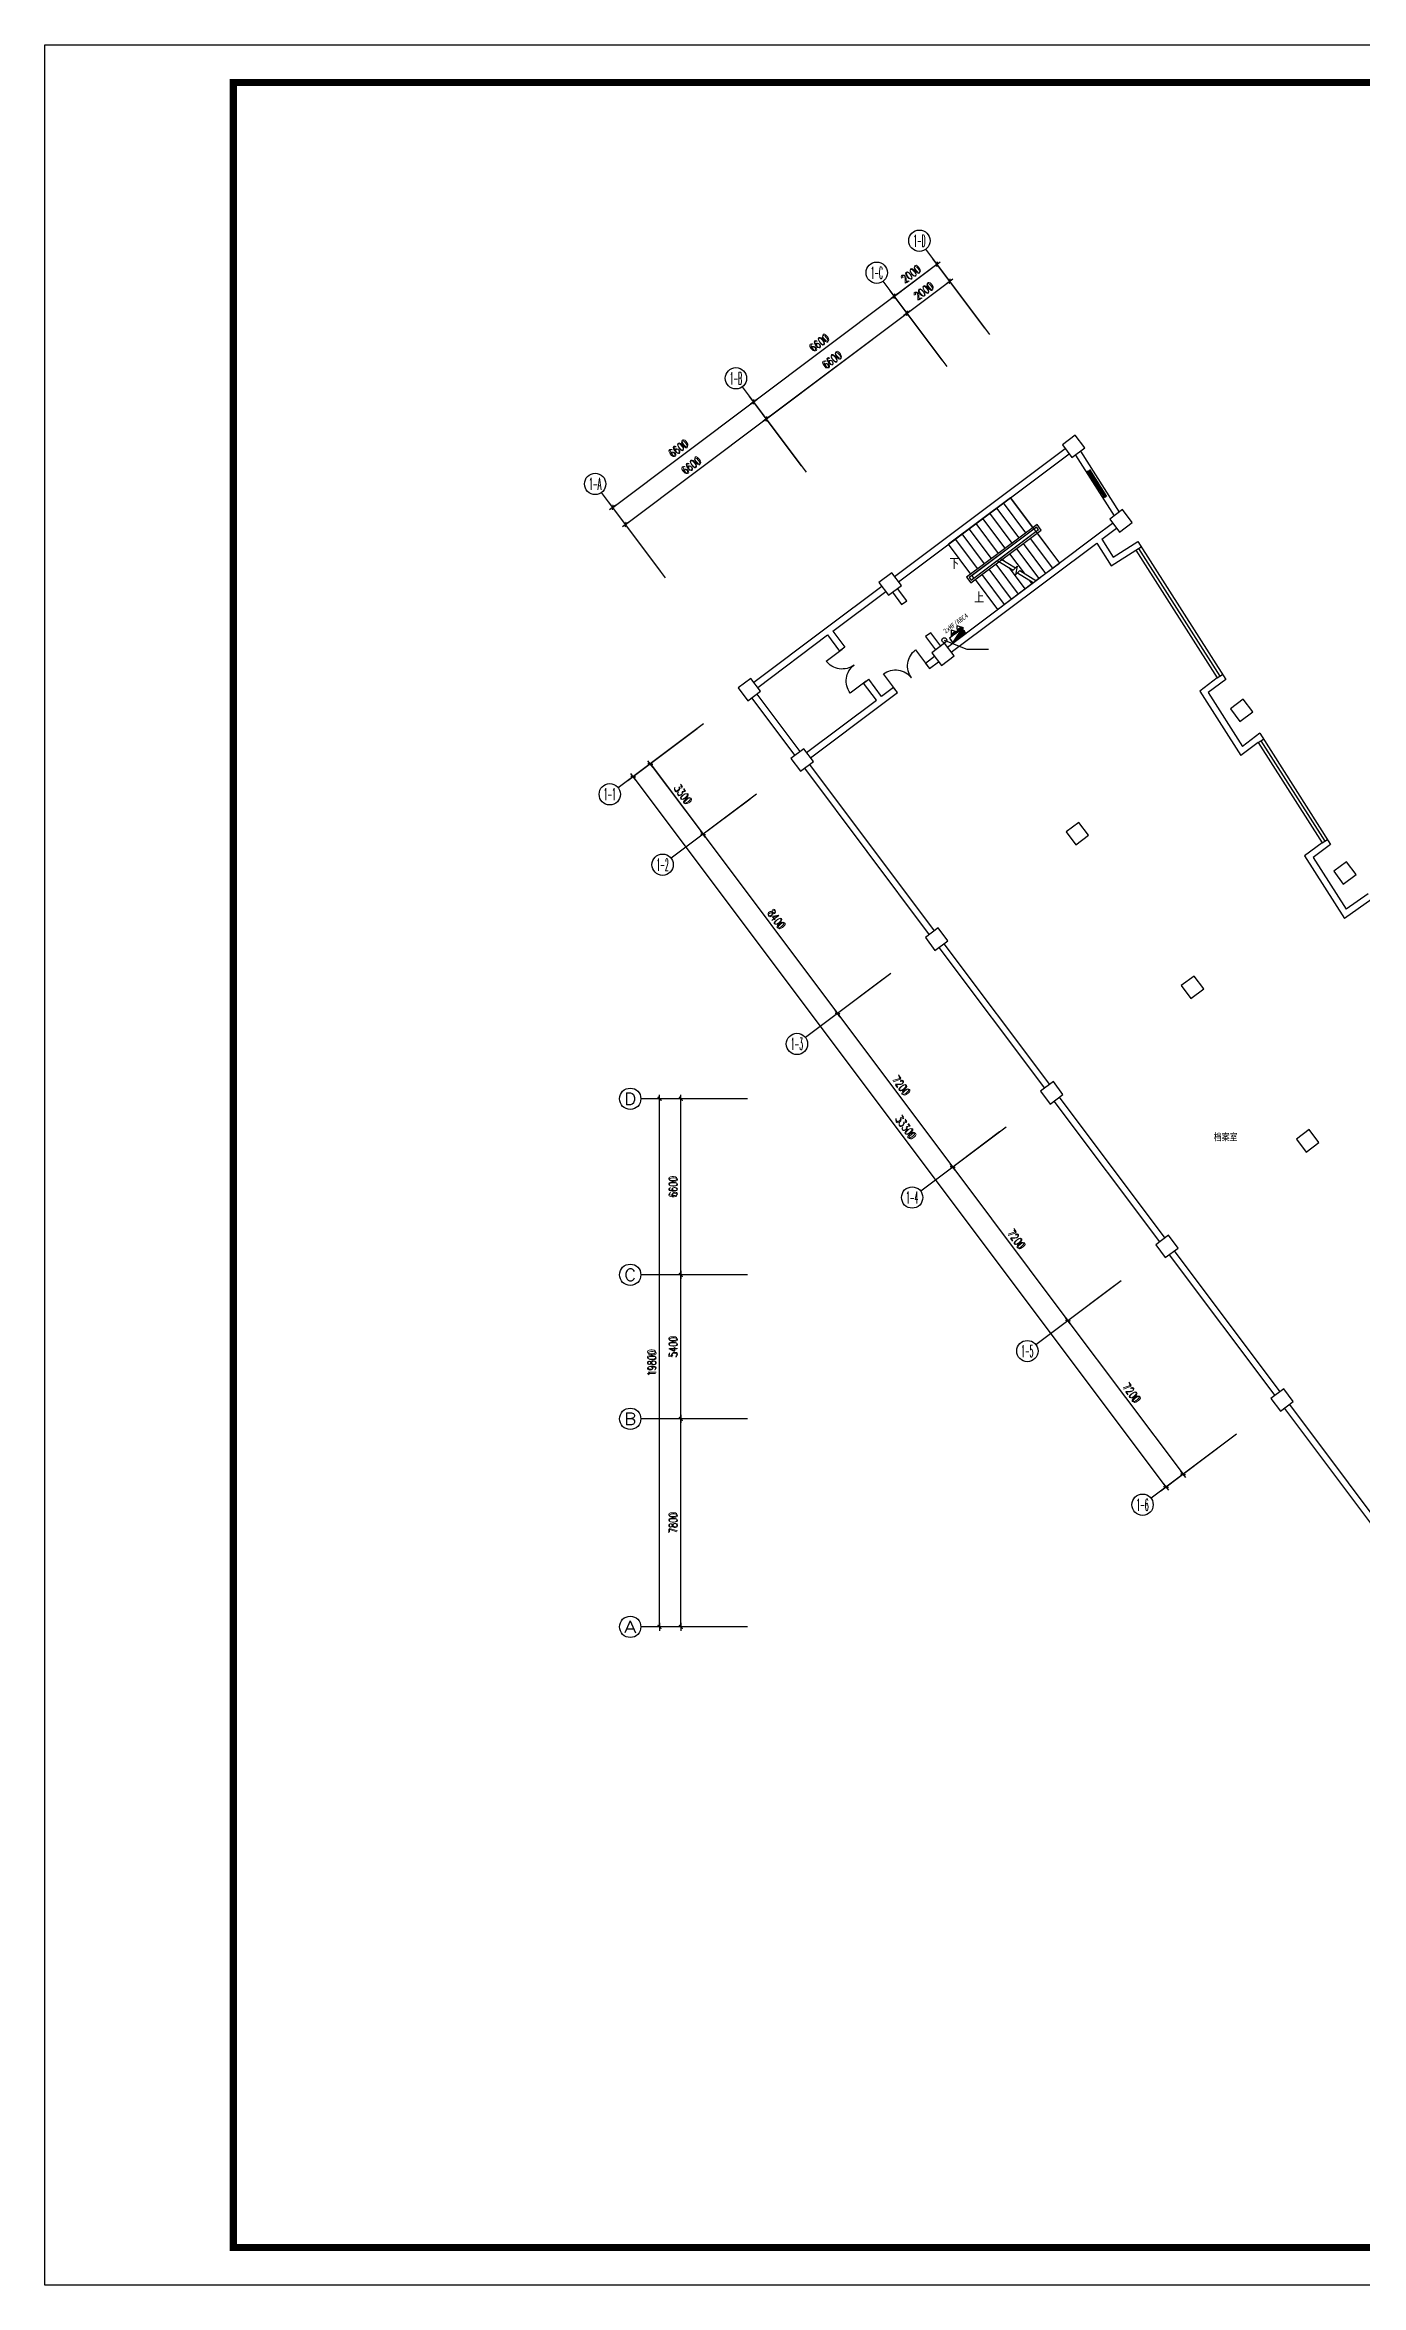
# Model space of a CAD drawing. Extents: x -149393 to 1177518, y -366685 to 296590.
# Drawn here: x 856650 to 906021, y -685 to 83324 of the extents above; entities that cross this region are included whole.
import ezdxf
from ezdxf.enums import TextEntityAlignment as Align

# ---------------------------------------------------------------- set-up
doc = ezdxf.new("R2010")
doc.units = 0
doc.header["$LTSCALE"] = 1000
doc.header["$MEASUREMENT"] = 0
doc.layers.get('0').update_dxf_attribs({"linetype": 'CONTINUOUS'})
doc.layers.get('Defpoints').update_dxf_attribs({"linetype": 'CONTINUOUS'})
for name, color, linetype in [('AXIS', 3, 'CONTINUOUS'), ('AXIS_TEXT', 7, 'CONTINUOUS'), ('COLUMN', 9, 'CONTINUOUS'), ('EQUIP-消防', 3, 'CONTINUOUS'), ('PUB_TITLE', 253, 'CONTINUOUS'), ('STAIR', 2, 'CONTINUOUS'), ('TEL_SYMB', 3, 'CONTINUOUS'), ('TEL_TEXT', 7, 'CONTINUOUS'), ('WALL', 9, 'CONTINUOUS'), ('WINDOW', 4, 'CONTINUOUS')]:
    doc.layers.add(name, color=color, linetype=linetype)
doc.styles.add('_TCH_AXIS', font='COMPLEX', dxfattribs={"bigfont": 'GBCBIG'})
doc.styles.add('_TCH_DIM', font='SIMPLEX', dxfattribs={"bigfont": 'GBCBIG'})
doc.styles.add('_TCH_DIM_T3', font='SIMPLEX', dxfattribs={"width": 0.705882, "bigfont": 'GBCBIG'})
doc.styles.add('_TEL_DIM', font='', dxfattribs={"width": 0.8, "height": 3.5})
doc.styles.add('COMPLEX', font='COMPLEX')
doc.styles.add('DIM_FONT', font='SIMPLEX.shx', dxfattribs={"width": 0.8})
doc.styles.add('宋体', font='')
doc.styles.get('_TEL_DIM').set_extended_font_data('SimSun')
doc.styles.get('宋体').set_extended_font_data('SimSun')
doc.dimstyles.new('_TCH_ARCH&&100', dxfattribs={"dimtxt": 297.5, "dimasz": 100, "dimexe": 250, "dimexo": 300, "dimgap": 126.25, "dimtad": 1, "dimdec": 0, "dimzin": 0, "dimdsep": 46, "dimtxsty": '_TCH_DIM_T3', "dimblk": 'ARCHTICK', "dimcen": 0.09, "dimclrt": 7, "dimazin": 2, "dimtfac": 1, "dimtdec": 0, "dimtix": 1, "dimtmove": 2, "dimatfit": 3, "dimfxl": 1, "dimtolj": 1, "dimtzin": 0, "dimarcsym": 0})
doc.dimstyles.new('DIMN', dxfattribs={"dimtxt": 300, "dimasz": 1, "dimexe": 250, "dimexo": 300, "dimgap": 150, "dimtad": 1, "dimdec": 0, "dimdsep": 46, "dimtxsty": 'DIM_FONT', "dimblk": '_DIMX', "dimcen": 2.5, "dimclrt": 7, "dimadec": 0, "dimazin": 0, "dimtfac": 1, "dimtdec": 0, "dimtix": 1, "dimtmove": 2, "dimatfit": 3, "dimldrblk": '_DIMX', "dimfxl": 1, "dimtolj": 1, "dimarcsym": 0})

# ---------------------------------------------------------------- blocks, each defined once
blk = doc.blocks.new('$equip_U$00000306(cyc-PC)')
for p, q in [((1.6, -0.29), (0, 0.29)), ((0, 0.29), (1.6, 0.29)), ((0, -0.29), (0, 0.29)), ((1.6, 0.29), (1.6, -0.29)), ((1.6, -0.29), (0, -0.29))]:
    blk.add_line(p, q)
for p in [(0, 0), (0.8, 0.29), (1.6, 0), (0.8, -0.29)]:
    blk.add_point(p)
blk.add_solid([(1.6, -0.29), (0, -0.29), (0, 0.29)])
at = {"color": 7, "style": '_TEL_DIM', "flags": 1}
blk.add_attdef('A', text='', height=0.00002, dxfattribs=at).set_placement((0, 0), align=Align.MIDDLE_CENTER)
blk = doc.blocks.new('_DIMX')
blk.add_line((-150, 0), (150, 0))
at = {"const_width": 50}
blk.add_lwpolyline([(-70, -70), (70, 70)], dxfattribs=at)
blk = doc.blocks.new('_ArchTick')
at = {"color": 0, "linetype": 'ByBlock', "const_width": 0.4}
blk.add_lwpolyline([(-0.5, -0.5), (0.5, 0.5)], dxfattribs=at)
blk = doc.blocks.new('*D931')
at = {"layer": 'AXIS', "color": 0, "lineweight": -2, "transparency": 16777216}
for p, q in [((888991, 73258), (890591, 74458)), ((891911, 72698), (890441, 74658)), ((890311, 71498), (888841, 73458))]:
    blk.add_line(p, q, dxfattribs=at)
at = {"layer": 'Defpoints', "color": 0, "transparency": 16777216}
for p in [(890591, 74458), (892091, 72458), (890491, 71258)]:
    blk.add_point(p, dxfattribs=at)
at = {"layer": 'AXIS', "color": 0, "lineweight": -2, "transparency": 16777216, "xscale": 100, "yscale": 100, "zscale": 100}
for p, rotation in [((890591, 74458), 36.87000000000068), ((888991, 73258), 216.8700000000007)]:
    blk.add_blockref('_ArchTick', p, dxfattribs=dict(at, rotation=rotation))
at = {"layer": 'AXIS', "color": 7, "transparency": 16777216, "insert": (889626, 74078), "char_height": 297.5, "attachment_point": 5, "rotation": 36.87, "style": '_TCH_DIM_T3'}
blk.add_mtext('\\A1;2000', dxfattribs=at)
blk = doc.blocks.new('*D932')
at = {"layer": 'AXIS', "color": 0, "lineweight": -2, "transparency": 16777216}
for p, q in [((888511, 73898), (890111, 75098)), ((891911, 72698), (889961, 75298)), ((890311, 71498), (888361, 74098))]:
    blk.add_line(p, q, dxfattribs=at)
at = {"layer": 'Defpoints', "color": 0, "transparency": 16777216}
for p in [(890111, 75098), (892091, 72458), (890491, 71258)]:
    blk.add_point(p, dxfattribs=at)
at = {"layer": 'AXIS', "color": 0, "lineweight": -2, "transparency": 16777216, "xscale": 100, "yscale": 100, "zscale": 100}
for p, rotation in [((890111, 75098), 36.87000000000068), ((888511, 73898), 216.8700000000007)]:
    blk.add_blockref('_ArchTick', p, dxfattribs=dict(at, rotation=rotation))
at = {"layer": 'AXIS', "color": 7, "transparency": 16777216, "insert": (889146, 74718), "char_height": 297.5, "attachment_point": 5, "rotation": 36.87, "style": '_TCH_DIM_T3'}
blk.add_mtext('\\A1;2000', dxfattribs=at)
blk = doc.blocks.new('*D933')
at = {"layer": 'AXIS', "color": 0, "lineweight": -2, "transparency": 16777216}
for p, q in [((883711, 69298), (888991, 73258)), ((890311, 71498), (888841, 73458)), ((885031, 67538), (883561, 69498))]:
    blk.add_line(p, q, dxfattribs=at)
at = {"layer": 'Defpoints', "color": 0, "transparency": 16777216}
for p in [(888991, 73258), (890491, 71258), (885211, 67298)]:
    blk.add_point(p, dxfattribs=at)
at = {"layer": 'AXIS', "color": 0, "lineweight": -2, "transparency": 16777216, "xscale": 100, "yscale": 100, "zscale": 100}
for p, rotation in [((888991, 73258), 36.86999999999998), ((883711, 69298), 216.87)]:
    blk.add_blockref('_ArchTick', p, dxfattribs=dict(at, rotation=rotation))
at = {"layer": 'AXIS', "color": 7, "transparency": 16777216, "insert": (886186, 71498), "char_height": 297.5, "attachment_point": 5, "rotation": 36.87, "style": '_TCH_DIM_T3'}
blk.add_mtext('\\A1;6600', dxfattribs=at)
blk = doc.blocks.new('*D934')
at = {"layer": 'AXIS', "color": 0, "lineweight": -2, "transparency": 16777216}
for p, q in [((890311, 71498), (888361, 74098)), ((883231, 69938), (888511, 73898)), ((885031, 67538), (883081, 70138))]:
    blk.add_line(p, q, dxfattribs=at)
at = {"layer": 'Defpoints', "color": 0, "transparency": 16777216}
for p in [(888511, 73898), (890491, 71258), (885211, 67298)]:
    blk.add_point(p, dxfattribs=at)
at = {"layer": 'AXIS', "color": 0, "lineweight": -2, "transparency": 16777216, "xscale": 100, "yscale": 100, "zscale": 100}
for p, rotation in [((888511, 73898), 36.86999999999998), ((883231, 69938), 216.87)]:
    blk.add_blockref('_ArchTick', p, dxfattribs=dict(at, rotation=rotation))
at = {"layer": 'AXIS', "color": 7, "transparency": 16777216, "insert": (885706, 72138), "char_height": 297.5, "attachment_point": 5, "rotation": 36.87, "style": '_TCH_DIM_T3'}
blk.add_mtext('\\A1;6600', dxfattribs=at)
blk = doc.blocks.new('*D935')
at = {"layer": 'AXIS', "color": 0, "lineweight": -2, "transparency": 16777216}
for p, q in [((878431, 65338), (883711, 69298)), ((885031, 67538), (883561, 69498)), ((879751, 63578), (878281, 65538))]:
    blk.add_line(p, q, dxfattribs=at)
at = {"layer": 'Defpoints', "color": 0, "transparency": 16777216}
for p in [(883711, 69298), (885211, 67298), (879931, 63338)]:
    blk.add_point(p, dxfattribs=at)
at = {"layer": 'AXIS', "color": 0, "lineweight": -2, "transparency": 16777216, "xscale": 100, "yscale": 100, "zscale": 100}
for p, rotation in [((883711, 69298), 36.86999999999937), ((878431, 65338), 216.8699999999994)]:
    blk.add_blockref('_ArchTick', p, dxfattribs=dict(at, rotation=rotation))
at = {"layer": 'AXIS', "color": 7, "transparency": 16777216, "insert": (880906, 67538), "char_height": 297.5, "attachment_point": 5, "rotation": 36.87, "style": '_TCH_DIM_T3'}
blk.add_mtext('\\A1;6600', dxfattribs=at)
blk = doc.blocks.new('*D936')
at = {"layer": 'AXIS', "color": 0, "lineweight": -2, "transparency": 16777216}
for p, q in [((877951, 65978), (883231, 69938)), ((885031, 67538), (883081, 70138)), ((879751, 63578), (877801, 66178))]:
    blk.add_line(p, q, dxfattribs=at)
at = {"layer": 'Defpoints', "color": 0, "transparency": 16777216}
for p in [(883231, 69938), (885211, 67298), (879931, 63338)]:
    blk.add_point(p, dxfattribs=at)
at = {"layer": 'AXIS', "color": 0, "lineweight": -2, "transparency": 16777216, "xscale": 100, "yscale": 100, "zscale": 100}
for p, rotation in [((883231, 69938), 36.86999999999977), ((877951, 65978), 216.8699999999998)]:
    blk.add_blockref('_ArchTick', p, dxfattribs=dict(at, rotation=rotation))
at = {"layer": 'AXIS', "color": 7, "transparency": 16777216, "insert": (880426, 68178), "char_height": 297.5, "attachment_point": 5, "rotation": 36.87, "style": '_TCH_DIM_T3'}
blk.add_mtext('\\A1;6600', dxfattribs=at)
blk = doc.blocks.new('*D947')
at = {"layer": 'AXIS', "color": 0, "lineweight": -2, "transparency": 16777216}
for p, q in [((888140, 48321), (886180, 46851)), ((886380, 47001), (890700, 41241)), ((892460, 42561), (890500, 41091))]:
    blk.add_line(p, q, dxfattribs=at)
at = {"layer": 'Defpoints', "color": 0, "transparency": 16777216}
for p in [(888380, 48501), (892700, 42741), (890700, 41241)]:
    blk.add_point(p, dxfattribs=at)
at = {"layer": 'AXIS', "color": 0, "lineweight": -2, "transparency": 16777216, "xscale": 100, "yscale": 100, "zscale": 100}
for p, rotation in [((886380, 47001), 126.8700000000011), ((890700, 41241), 306.8700000000011)]:
    blk.add_blockref('_ArchTick', p, dxfattribs=dict(at, rotation=rotation))
at = {"layer": 'AXIS', "color": 7, "transparency": 16777216, "insert": (888760, 44286), "char_height": 297.5, "attachment_point": 5, "rotation": 306.87, "style": '_TCH_DIM_T3'}
blk.add_mtext('\\A1;7200', dxfattribs=at)
blk = doc.blocks.new('*D948')
at = {"layer": 'AXIS', "color": 0, "lineweight": -2, "transparency": 16777216}
for p, q in [((896780, 36801), (894820, 35331)), ((895020, 35481), (899340, 29721)), ((901100, 31041), (899140, 29571))]:
    blk.add_line(p, q, dxfattribs=at)
at = {"layer": 'Defpoints', "color": 0, "transparency": 16777216}
for p in [(897020, 36981), (901340, 31221), (899340, 29721)]:
    blk.add_point(p, dxfattribs=at)
at = {"layer": 'AXIS', "color": 0, "lineweight": -2, "transparency": 16777216, "xscale": 100, "yscale": 100, "zscale": 100}
for p, rotation in [((895020, 35481), 126.8700000000012), ((899340, 29721), 306.8700000000013)]:
    blk.add_blockref('_ArchTick', p, dxfattribs=dict(at, rotation=rotation))
at = {"layer": 'AXIS', "color": 7, "transparency": 16777216, "insert": (897400, 32766), "char_height": 297.5, "attachment_point": 5, "rotation": 306.87, "style": '_TCH_DIM_T3'}
blk.add_mtext('\\A1;7200', dxfattribs=at)
blk = doc.blocks.new('*D949')
at = {"layer": 'AXIS', "color": 0, "lineweight": -2, "transparency": 16777216}
for p, q in [((881120, 57681), (878520, 55731)), ((878720, 55881), (898700, 29241)), ((901100, 31041), (898500, 29091))]:
    blk.add_line(p, q, dxfattribs=at)
at = {"layer": 'Defpoints', "color": 0, "transparency": 16777216}
for p in [(881360, 57861), (901340, 31221), (898700, 29241)]:
    blk.add_point(p, dxfattribs=at)
at = {"layer": 'AXIS', "color": 0, "lineweight": -2, "transparency": 16777216, "xscale": 100, "yscale": 100, "zscale": 100}
for p, rotation in [((878720, 55881), 126.8700000000008), ((898700, 29241), 306.8700000000008)]:
    blk.add_blockref('_ArchTick', p, dxfattribs=dict(at, rotation=rotation))
at = {"layer": 'AXIS', "color": 7, "transparency": 16777216, "insert": (888930, 42726), "char_height": 297.5, "attachment_point": 5, "rotation": 306.87, "style": '_TCH_DIM_T3'}
blk.add_mtext('\\A1;33300', dxfattribs=at)
blk = doc.blocks.new('*D950')
at = {"layer": 'AXIS', "color": 0, "lineweight": -2, "transparency": 16777216}
for p, q in [((892460, 42561), (890500, 41091)), ((890700, 41241), (895020, 35481)), ((896780, 36801), (894820, 35331))]:
    blk.add_line(p, q, dxfattribs=at)
at = {"layer": 'Defpoints', "color": 0, "transparency": 16777216}
for p in [(892700, 42741), (897020, 36981), (895020, 35481)]:
    blk.add_point(p, dxfattribs=at)
at = {"layer": 'AXIS', "color": 0, "lineweight": -2, "transparency": 16777216, "xscale": 100, "yscale": 100, "zscale": 100}
for p, rotation in [((890700, 41241), 126.8700000000003), ((895020, 35481), 306.8700000000003)]:
    blk.add_blockref('_ArchTick', p, dxfattribs=dict(at, rotation=rotation))
at = {"layer": 'AXIS', "color": 7, "transparency": 16777216, "insert": (893080, 38526), "char_height": 297.5, "attachment_point": 5, "rotation": 306.87, "style": '_TCH_DIM_T3'}
blk.add_mtext('\\A1;7200', dxfattribs=at)
blk = doc.blocks.new('*D951')
at = {"layer": 'AXIS', "color": 0, "lineweight": -2, "transparency": 16777216}
for p, q in [((883100, 55041), (881140, 53571)), ((881340, 53721), (886380, 47001)), ((888140, 48321), (886180, 46851))]:
    blk.add_line(p, q, dxfattribs=at)
at = {"layer": 'Defpoints', "color": 0, "transparency": 16777216}
for p in [(883340, 55221), (888380, 48501), (886380, 47001)]:
    blk.add_point(p, dxfattribs=at)
at = {"layer": 'AXIS', "color": 0, "lineweight": -2, "transparency": 16777216, "xscale": 100, "yscale": 100, "zscale": 100}
for p, rotation in [((881340, 53721), 126.8700000000008), ((886380, 47001), 306.8700000000008)]:
    blk.add_blockref('_ArchTick', p, dxfattribs=dict(at, rotation=rotation))
at = {"layer": 'AXIS', "color": 7, "transparency": 16777216, "insert": (884080, 50526), "char_height": 297.5, "attachment_point": 5, "rotation": 306.87, "style": '_TCH_DIM_T3'}
blk.add_mtext('\\A1;8400', dxfattribs=at)
blk = doc.blocks.new('*D952')
at = {"layer": 'AXIS', "color": 0, "lineweight": -2, "transparency": 16777216}
for p, q in [((881120, 57681), (879160, 56211)), ((879360, 56361), (881340, 53721)), ((883100, 55041), (881140, 53571))]:
    blk.add_line(p, q, dxfattribs=at)
at = {"layer": 'Defpoints', "color": 0, "transparency": 16777216}
for p in [(881360, 57861), (883340, 55221), (881340, 53721)]:
    blk.add_point(p, dxfattribs=at)
at = {"layer": 'AXIS', "color": 0, "lineweight": -2, "transparency": 16777216, "xscale": 100, "yscale": 100, "zscale": 100}
for p, rotation in [((879360, 56361), 126.8700000000016), ((881340, 53721), 306.8700000000015)]:
    blk.add_blockref('_ArchTick', p, dxfattribs=dict(at, rotation=rotation))
at = {"layer": 'AXIS', "color": 7, "transparency": 16777216, "insert": (880570, 55206), "char_height": 297.5, "attachment_point": 5, "rotation": 306.87, "style": '_TCH_DIM_T3'}
blk.add_mtext('\\A1;3300', dxfattribs=at)
blk = doc.blocks.new('*D958')
at = {"layer": 'AXIS', "color": 0, "lineweight": -2, "transparency": 16777216}
for p, q in [((882706, 31802), (880256, 31802)), ((880506, 24002), (880506, 31802)), ((882706, 24002), (880256, 24002))]:
    blk.add_line(p, q, dxfattribs=at)
at = {"layer": 'Defpoints', "color": 0, "transparency": 16777216}
for p in [(880506, 31802), (883006, 31802), (883006, 24002)]:
    blk.add_point(p, dxfattribs=at)
at = {"layer": 'AXIS', "color": 0, "lineweight": -2, "transparency": 16777216, "xscale": 100, "yscale": 100, "zscale": 100}
for p, rotation in [((880506, 31802), 90), ((880506, 24002), 270)]:
    blk.add_blockref('_ArchTick', p, dxfattribs=dict(at, rotation=rotation))
at = {"layer": 'AXIS', "color": 7, "transparency": 16777216, "insert": (880231, 27902), "char_height": 297.5, "attachment_point": 5, "rotation": 90, "style": '_TCH_DIM_T3'}
blk.add_mtext('\\A1;7800', dxfattribs=at)
blk = doc.blocks.new('*D959')
at = {"layer": 'AXIS', "color": 0, "lineweight": -2, "transparency": 16777216}
for p, q in [((882406, 43802), (879456, 43802)), ((879706, 24002), (879706, 43802)), ((882406, 24002), (879456, 24002))]:
    blk.add_line(p, q, dxfattribs=at)
at = {"layer": 'Defpoints', "color": 0, "transparency": 16777216}
for p in [(879706, 43802), (882706, 43802), (882706, 24002)]:
    blk.add_point(p, dxfattribs=at)
at = {"layer": 'AXIS', "color": 0, "lineweight": -2, "transparency": 16777216, "xscale": 100, "yscale": 100, "zscale": 100}
for p, rotation in [((879706, 43802), 90), ((879706, 24002), 270)]:
    blk.add_blockref('_ArchTick', p, dxfattribs=dict(at, rotation=rotation))
at = {"layer": 'AXIS', "color": 7, "transparency": 16777216, "insert": (879431, 33902), "char_height": 297.5, "attachment_point": 5, "rotation": 90, "style": '_TCH_DIM_T3'}
blk.add_mtext('\\A1;19800', dxfattribs=at)
blk = doc.blocks.new('*D960')
at = {"layer": 'AXIS', "color": 0, "lineweight": -2, "transparency": 16777216}
for p, q in [((882706, 37202), (880256, 37202)), ((880506, 31802), (880506, 37202)), ((882706, 31802), (880256, 31802))]:
    blk.add_line(p, q, dxfattribs=at)
at = {"layer": 'Defpoints', "color": 0, "transparency": 16777216}
for p in [(880506, 37202), (883006, 37202), (883006, 31802)]:
    blk.add_point(p, dxfattribs=at)
at = {"layer": 'AXIS', "color": 0, "lineweight": -2, "transparency": 16777216, "xscale": 100, "yscale": 100, "zscale": 100}
for p, rotation in [((880506, 37202), 90), ((880506, 31802), 270)]:
    blk.add_blockref('_ArchTick', p, dxfattribs=dict(at, rotation=rotation))
at = {"layer": 'AXIS', "color": 7, "transparency": 16777216, "insert": (880231, 34502), "char_height": 297.5, "attachment_point": 5, "rotation": 90, "style": '_TCH_DIM_T3'}
blk.add_mtext('\\A1;5400', dxfattribs=at)
blk = doc.blocks.new('*D961')
at = {"layer": 'AXIS', "color": 0, "lineweight": -2, "transparency": 16777216}
for p, q in [((882706, 43802), (880256, 43802)), ((880506, 37202), (880506, 43802)), ((882706, 37202), (880256, 37202))]:
    blk.add_line(p, q, dxfattribs=at)
at = {"layer": 'Defpoints', "color": 0, "transparency": 16777216}
for p in [(880506, 43802), (883006, 43802), (883006, 37202)]:
    blk.add_point(p, dxfattribs=at)
at = {"layer": 'AXIS', "color": 0, "lineweight": -2, "transparency": 16777216, "xscale": 100, "yscale": 100, "zscale": 100}
for p, rotation in [((880506, 43802), 90), ((880506, 37202), 270)]:
    blk.add_blockref('_ArchTick', p, dxfattribs=dict(at, rotation=rotation))
at = {"layer": 'AXIS', "color": 7, "transparency": 16777216, "insert": (880231, 40502), "char_height": 297.5, "attachment_point": 5, "rotation": 90, "style": '_TCH_DIM_T3'}
blk.add_mtext('\\A1;6600', dxfattribs=at)
blk = doc.blocks.new('_FZHK')
blk.add_lwpolyline([(-0.5, -0.5), (0.5, -0.5), (0.5, 0.5), (-0.5, 0.5)], close=True)
blk = doc.blocks.new('_AXISO')
blk.add_circle((0, 0), 0.5)
at = {"layer": 'AXIS_TEXT', "style": 'COMPLEX', "width": 1.041667}
blk.add_attdef('A', text='', height=0.56, dxfattribs=at).set_placement((-0.25, -0.28), (0.25, -0.28), align=Align.FIT)
blk = doc.blocks.new('$TCHSYS$WIN2D')
for p, q in [((-0.5, 0.5), (0.5, 0.5)), ((0.5, 0.167), (-0.5, 0.167)), ((0.5, -0.167), (-0.5, -0.167)), ((-0.5, -0.5), (0.5, -0.5))]:
    blk.add_line(p, q)
blk = doc.blocks.new('$equip_U$00000441(cyc-PC)')
for p, q in [((-0.78, 0), (-0.39, 0.56)), ((0, 0), (-0.78, 0)), ((-0.54, 0.06), (-0.38, 0.23)), ((-0.54, 0.17), (-0.48, 0.23)), ((-0.54, 0), (-0.54, 0.23)), ((-0.54, 0.23), (-0.24, 0.23)), ((-0.24, 0), (-0.54, 0)), ((-0.5, 0), (-0.27, 0.23)), ((-0.4, 0), (-0.24, 0.16)), ((0, 0), (-0.39, 0.56)), ((-0.3, 0), (-0.24, 0.06)), ((-0.24, 0.23), (-0.24, 0)), ((0, 0), (0.39, 0.56)), ((0.78, 0), (0, 0)), ((0.24, 0.06), (0.41, 0.23)), ((0.24, 0.17), (0.3, 0.23)), ((0.24, 0), (0.24, 0.23)), ((0.24, 0.23), (0.54, 0.23)), ((0.54, 0), (0.24, 0)), ((0.28, 0), (0.51, 0.23)), ((0.38, 0), (0.54, 0.16)), ((0.78, 0), (0.39, 0.56)), ((0.49, 0), (0.54, 0.06)), ((0.54, 0.23), (0.54, 0))]:
    blk.add_line(p, q)
blk.add_point((0, 0))
at = {"style": '宋体', "width": 0.8}
blk.add_text('2xMF/ABC4', height=0.522, dxfattribs=at).set_placement((-1.12, 0.62))
at = {"color": 7, "style": '_TEL_DIM', "flags": 1}
blk.add_attdef('A', text='', height=0.00002, dxfattribs=at).set_placement((0, 0), align=Align.MIDDLE_CENTER)

msp = doc.modelspace()

# ---------------------------------------------------------------- linework, layer by layer
at = {"color": 59}
for p, q in [((897643.1, 64705.3), (900940.7, 59522.9)), ((897569.5, 64374), (897772, 64502.8)), ((897569.5, 64374), (900618.9, 59581.6)), ((897569.5, 64374), (900618.9, 59581.6)), ((897670.7, 64438.4), (900720.1, 59646)), ((900618.9, 59581.6), (900821.4, 59710.4)), ((902159.8, 57159.9), (902362.3, 57288.8)), ((902159.8, 57159.9), (904552.9, 53399)), ((902159.8, 57159.9), (904552.9, 53399)), ((902223.1, 57507.4), (904874.7, 53340.3)), ((902261, 57224.4), (904654.1, 53463.4)), ((904552.9, 53399), (904755.4, 53527.8))]:
    msp.add_line(p, q, dxfattribs=at)
msp.add_lwpolyline([(890385.3, 61000.4), (891233.3, 60656), (892039.2, 60656)])
msp.add_circle((890385.3, 61000.4), 90.8)
at = {"layer": 'AXIS'}
for p, q in [((892091.4, 72457.8), (889691.4, 75657.8)), ((890491.4, 71257.8), (888091.4, 74457.8)), ((885211.4, 67297.8), (882811.4, 70497.8)), ((879931.4, 63337.8), (877531.4, 66537.8)), ((881360.3, 57860.7), (878160.3, 55460.7)), ((883340.3, 55220.7), (880140.3, 52820.7)), ((883340.3, 55220.7), (880140.3, 52820.7)), ((888380.3, 48500.7), (885180.3, 46100.7)), ((883005.5, 43801.8), (879005.5, 43801.8)), ((892700.3, 42740.7), (889500.4, 40340.7)), ((883005.5, 37201.8), (879005.5, 37201.8)), ((883005.5, 37201.8), (879005.5, 37201.8)), ((897020.4, 36980.7), (893820.4, 34580.7)), ((883005.5, 31801.8), (879005.5, 31801.8)), ((883005.5, 31801.8), (879005.5, 31801.8)), ((901340.4, 31220.7), (898140.4, 28820.7)), ((883005.5, 24001.8), (879005.5, 24001.8))]:
    msp.add_line(p, q, dxfattribs=at)
for centre in [(877840.3, 55220.7), (879820.3, 52580.7), (884860.3, 45860.7), (878605.5, 43801.8), (889180.4, 40100.7), (878605.5, 37201.8), (878605.5, 31801.8), (878605.5, 24001.8)]:
    msp.add_circle(centre, 400, dxfattribs=at)
at = {"layer": 'PUB_TITLE'}
msp.add_lwpolyline([(856650.3, 83323.9), (975450.3, 83323.9), (975450.3, -684.6), (856650.3, -684.6)], close=True, dxfattribs=at)
at = {"layer": 'PUB_TITLE', "const_width": 270.7}
msp.add_lwpolyline([(863721.7, 81909.6), (974036, 81909.6), (974036, 729.6), (863721.7, 729.6), (863721.7, 81909.6)], close=True, dxfattribs=at)
at = {"layer": 'STAIR', "color": 59}
for p, q in [((892866.3, 66340.3), (890542.7, 64597.5)), ((892672.7, 64446.9), (891833.6, 65565.7)), ((892930.9, 64640.5), (892091.8, 65759.3)), ((893189.1, 64834.2), (892350, 65953)), ((893447.3, 65027.8), (892608.2, 66146.6)), ((893705.5, 65221.5), (892866.3, 66340.3)), ((892866.3, 66340.3), (894702.4, 63892.3)), ((891640, 63672.3), (890800.9, 64791.1)), ((891898.2, 63866), (891059, 64984.8)), ((893863.2, 65339.8), (891224, 63360.3)), ((892156.3, 64059.6), (891317.2, 65178.4)), ((893848.9, 65239.4), (891324.4, 63346)), ((891381.8, 63150), (894021, 65129.4)), ((891396.1, 63250.4), (893920.6, 65143.8)), ((893748.5, 65164.1), (891424.8, 63421.3)), ((892414.5, 64253.2), (891575.4, 65372.1)), ((892477.4, 64061.3), (893820.2, 65068.5)), ((893605.1, 64817.4), (894444.2, 63698.6)), ((893920.6, 65143.8), (893848.9, 65239.4)), ((894021, 65129.4), (893863.2, 65339.8)), ((893863.2, 65011.1), (894702.4, 63892.3)), ((891381.8, 63478.7), (890542.7, 64597.5)), ((891496.5, 63325.7), (892374.6, 63984.2)), ((892314.1, 63849.2), (893153.2, 62730.4)), ((892374.6, 63984.2), (892963, 63622.7)), ((892477.4, 64061.3), (893052.9, 63707.7)), ((892572.3, 64042.9), (892627.7, 63969)), ((892830.5, 64236.5), (893376, 63509.2)), ((893088.7, 64430.2), (893927.8, 63311.3)), ((893346.9, 64623.8), (894186, 63505)), ((893824.3, 63233.7), (894702.4, 63892.3)), ((891224, 63360.3), (891381.8, 63150)), ((891324.4, 63346), (891396.1, 63250.4)), ((891496.5, 63325.7), (891424.8, 63421.3)), ((891539.6, 63268.3), (892378.7, 62149.5)), ((891797.7, 63461.9), (892636.9, 62343.1)), ((892055.9, 63655.6), (892895, 62536.8)), ((892378.7, 62149.5), (893721.5, 63156.6)), ((892822.9, 63708.8), (893411.4, 62924.1)), ((892963, 63622.7), (893117.9, 63769.3)), ((893117.9, 63769.3), (893053.4, 63454.3)), ((893053.4, 63454.3), (893215.5, 63607.8)), ((893125.7, 63522.7), (893721.5, 63156.6)), ((893215.5, 63607.8), (893824.3, 63233.7)), ((893571.2, 63249), (893669.6, 63117.7))]:
    msp.add_line(p, q, dxfattribs=at)
at = {"layer": 'TEL_SYMB', "color": 59, "elevation": 1793}
msp.add_lwpolyline([(890854.6, 63912.6, 0, 0, 0), (893881.2, 66182.5, 0, 0, 0), (894835, 64910.7, 0, 0, 0), (893515.4, 63921, 95.6, 0, 0), (893228.5, 63705.8, 0, 0, 0)], format="xyseb", dxfattribs=at)
at = {"layer": 'TEL_SYMB', "color": 59}
msp.add_lwpolyline([(891808.5, 62640.8, 0, 0, 0), (892683.5, 63297, 95.6, 0, 0), (892970.3, 63512.2, 0, 0, 0)], format="xyseb", dxfattribs=at)
at = {"layer": 'WALL', "color": 59}
for p, q in [((888522.8, 63382.6), (894922.8, 68182.6)), ((895492.6, 68085), (896946.4, 65800.3)), ((888666.8, 63190.6), (895066.8, 67990.6)), ((895300.1, 67940.6), (896753.8, 65655.9)), ((890502.8, 60742.6), (896060.3, 64910.7)), ((896060.3, 64910.7), (896699.6, 65390.2)), ((896293.2, 64785.4), (896843.6, 65198.2)), ((896293.2, 64785.4), (896718.5, 64116.9)), ((896718.5, 64116.9), (897643.1, 64705.3)), ((890646.8, 60550.6), (896100.6, 64640.9)), ((896100.6, 64640.9), (896644.8, 63785.6)), ((896644.8, 63785.6), (897569.5, 64374)), ((885959.6, 61460.2), (888042.8, 63022.6)), ((886199.6, 61340.2), (888186.8, 62830.6)), ((888438.8, 62794.6), (888783, 62335.8)), ((888975, 62479.8), (888630.8, 62938.6)), ((888783, 62335.8), (888975, 62479.8)), ((883242.8, 59422.6), (885959.6, 61460.2)), ((886199.6, 61340.2), (886651.7, 60737.3)), ((883386.8, 59230.6), (886007.6, 61196.2)), ((886007.6, 61196.2), (886459.7, 60593.3)), ((886651.7, 60737.3), (886459.7, 60593.3)), ((889875, 61279.8), (889683, 61135.8)), ((889683, 61135.8), (890058.8, 60634.6)), ((890250.8, 60778.6), (889875, 61279.8)), ((890022.8, 60382.6), (889685.5, 60129.6)), ((889685.5, 60129.6), (889829.5, 59937.6)), ((889829.5, 59937.6), (890166.8, 60190.6)), ((883158.8, 58834.6), (884778.8, 56674.6)), ((883350.8, 58978.6), (884970.8, 56818.6)), ((887359.7, 59393.3), (887551.7, 59537.3)), ((887843.6, 58748.2), (887359.7, 59393.3)), ((888035.6, 58892.2), (887551.7, 59537.3)), ((888485.5, 59229.6), (888035.6, 58892.2)), ((888083.6, 58628.2), (888629.5, 59037.6)), ((888629.5, 59037.6), (888485.5, 59229.6)), ((900618.9, 59581.6), (899964.7, 59090.9)), ((899964.7, 59090.9), (901505.6, 56669.3)), ((900940.7, 59522.9), (900286.5, 59032.3)), ((900286.5, 59032.3), (901568.9, 57016.8)), ((885222.8, 56782.6), (887843.6, 58748.2)), ((885366.8, 56590.6), (888083.6, 58628.2)), ((902159.8, 57159.9), (901505.6, 56669.3)), ((902223.1, 57507.4), (901568.9, 57016.8)), ((885330.8, 56338.6), (890010.9, 50098.6)), ((885138.8, 56194.6), (889818.9, 49954.6)), ((904552.9, 53399), (903898.7, 52908.3)), ((904874.7, 53340.3), (904220.5, 52849.6)), ((903898.7, 52908.3), (905388.8, 50566.5)), ((904220.5, 52849.6), (905456.1, 50907.7)), ((906418.1, 51292.5), (905388.8, 50566.5)), ((906279.8, 51488.6), (905456.1, 50907.7)), ((890370.9, 49618.6), (894330.9, 44338.6)), ((890178.9, 49474.6), (894138.9, 44194.6)), ((894498.9, 43714.6), (898458.9, 38434.6)), ((894690.9, 43858.6), (898650.9, 38578.6)), ((898818.9, 37954.6), (902778.9, 32674.6)), ((899010.9, 38098.6), (902970.9, 32818.6)), ((903138.9, 32194.6), (907528.6, 26341.8)), ((903330.9, 32338.6), (907738.6, 26461.8))]:
    msp.add_line(p, q, dxfattribs=at)
at = {"layer": 'WINDOW', "color": 59, "extrusion": (0, 0, -1)}
msp.add_lwpolyline([(-887454.1, 59467.4), (-886854.2, 59017.4, 0.4142136), (-887004.1, 60067.4, 0.4142136), (-885954.1, 60217.4), (-886554.1, 60667.4)], format="xyb", dxfattribs=at)
at = {"layer": 'WINDOW', "color": 59}
msp.add_lwpolyline([(888557.5, 59133.6), (888107.5, 59733.6, -0.4142136), (889157.5, 59583.6, -0.4142136), (889307.5, 60633.6), (889757.5, 60033.6)], format="xyb", dxfattribs=at)

# ---------------------------------------------------------------- block references
at = {"layer": 'AXIS'}
ref = msp.add_blockref('_AXISO', (889451.4, 75977.8), dxfattribs=dict(at, xscale=800, yscale=800, zscale=800))
ref.add_attrib('A', '1-D', dxfattribs={"layer": 'AXIS_TEXT', "height": 452.55, "style": '_TCH_AXIS', "width": 0.362069}).set_placement((889225.1, 75751.5), (889677.7, 75751.5), align=Align.FIT)
ref = msp.add_blockref('_AXISO', (887851.4, 74777.8), dxfattribs=dict(at, xscale=800, yscale=800, zscale=800))
ref.add_attrib('A', '1-C', dxfattribs={"layer": 'AXIS_TEXT', "height": 452.55, "style": '_TCH_AXIS', "width": 0.375}).set_placement((887625.1, 74551.5), (888077.7, 74551.5), align=Align.FIT)
ref = msp.add_blockref('_AXISO', (882571.4, 70817.8), dxfattribs=dict(at, xscale=800, yscale=800, zscale=800))
ref.add_attrib('A', '1-B', dxfattribs={"layer": 'AXIS_TEXT', "height": 452.55, "style": '_TCH_AXIS', "width": 0.362069}).set_placement((882345.2, 70591.5), (882797.7, 70591.5), align=Align.FIT)
ref = msp.add_blockref('_AXISO', (877291.4, 66857.8), dxfattribs=dict(at, xscale=800, yscale=800, zscale=800))
ref.add_attrib('A', '1-A', dxfattribs={"layer": 'AXIS_TEXT', "height": 452.55, "style": '_TCH_AXIS', "width": 0.355932}).set_placement((877065.2, 66631.5), (877517.7, 66631.5), align=Align.FIT)
ref = msp.add_blockref('_AXISO', (893500.4, 34340.7), dxfattribs=dict(at, xscale=800, yscale=800, zscale=800))
ref.add_attrib('A', '1-5', dxfattribs={"layer": 'AXIS_TEXT', "height": 452.55, "style": '_TCH_AXIS', "width": 0.381818}).set_placement((893274.1, 34114.5), (893726.6, 34114.5), align=Align.FIT)
ref = msp.add_blockref('_AXISO', (897820.4, 28580.7), dxfattribs=dict(at, xscale=800, yscale=800, zscale=800))
ref.add_attrib('A', '1-6', dxfattribs={"layer": 'AXIS_TEXT', "height": 452.55, "style": '_TCH_AXIS', "width": 0.381818}).set_placement((897594.1, 28354.5), (898046.6, 28354.5), align=Align.FIT)
at = {"layer": 'COLUMN', "color": 59}
for p, xscale, yscale, zscale, rotation in [((895234.8, 68266.6), 600.0000000000551, 600.0000000000551, 600.0000000000551, 36.86999999999735), ((897011.6, 65474.2), 600.0000000000144, 600.0000000000144, 600.0000000000144, 306.8700000000038), ((888354.8, 63106.6), 599.999999999962, 599.999999999962, 599.999999999962, 36.87000000000402), ((890334.8, 60466.6), 599.9999999999445, 599.9999999999445, 599.9999999999445, 306.8699999999949), ((883074.8, 59146.6), 599.999999999962, 599.999999999962, 599.999999999962, 36.87000000000402), ((901534.4, 58366.3), 599.9999999999562, 599.9999999999562, 599.9999999999562, 306.869999999994), ((885054.8, 56506.6), 599.999999999962, 599.999999999962, 599.999999999962, 36.87000000000402), ((895374.9, 53746.6), 599.9999999999445, 599.9999999999445, 599.9999999999445, 306.8699999999949), ((905411.1, 52273.8), 599.9999999999562, 599.9999999999562, 599.9999999999562, 306.869999999994), ((890094.9, 49786.6), 600.0000000000464, 600.0000000000464, 600.0000000000464, 36.86999999999623), ((899694.9, 47986.6), 600.0000000000144, 600.0000000000144, 600.0000000000144, 306.8700000000038), ((894414.9, 44026.6), 599.999999999962, 599.999999999962, 599.999999999962, 36.87000000000402), ((904014.9, 42226.6), 600.0000000000464, 600.0000000000464, 600.0000000000464, 216.8699999999962), ((898734.9, 38266.6), 599.999999999962, 599.999999999962, 599.999999999962, 36.87000000000402), ((903054.9, 32506.6), 600.000000000026, 600.000000000026, 600.000000000026, 306.8700000000029)]:
    msp.add_blockref('_FZHK', p, dxfattribs=dict(at, xscale=xscale, yscale=yscale, zscale=zscale, rotation=rotation))
at = {"layer": 'EQUIP-消防'}
for name, p, xscale, yscale, zscale, rotation in [('$equip_U$00000441(cyc-PC)', (890879.8, 61298), 350.0000000000032, 350.0000000000032, 350.0000000000032, 36.22725957541739), ('$equip_U$00000306(cyc-PC)', (891125.9, 61346.3), -375.0000000000398, 374.9999999999465, 375, 36.87000000011692)]:
    msp.add_blockref(name, p, dxfattribs=dict(at, xscale=xscale, yscale=yscale, zscale=zscale, rotation=rotation))
at = {"layer": 'WINDOW', "color": 59, "xscale": -1200, "yscale": 100, "zscale": -1200, "rotation": 302.468556140008}
msp.add_blockref('$TCHSYS$WIN2D', (896123.2, 66870.4), dxfattribs=at)

# ---------------------------------------------------------------- texts
at = {"layer": 'AXIS', "color": 7, "style": '_TCH_AXIS'}
for s, height, width, p, p2 in [('1-1', 452.55, 0.42, (877614, 54994.4), (878066.6, 54994.4)), ('1-2', 452.55, 0.381818, (879594.1, 52354.4), (880046.6, 52354.4)), ('1-3', 452.55, 0.381818, (884634.1, 45634.4), (885086.6, 45634.4)), ('D', 452.5, 1.235294, (878379.2, 43575.5), (878831.8, 43575.5)), ('1-4', 452.55, 0.368421, (888954.1, 39874.4), (889406.6, 39874.4)), ('C', 452.5, 1.4, (878379.2, 36975.5), (878831.8, 36975.5)), ('B', 452.5, 1.235294, (878379.2, 31575.5), (878831.8, 31575.5)), ('A', 452.5, 1.166667, (878379.2, 23775.5), (878831.8, 23775.5))]:
    msp.add_text(s, height=height, dxfattribs=dict(at, width=width)).set_placement(p, p2, align=Align.FIT)
at = {"layer": 'TEL_TEXT', "color": 59, "style": '_TCH_DIM'}
for s, p in [('下', (890579.8, 63667.5, 1793)), ('上', (891511.5, 62395.7))]:
    msp.add_text(s, height=403.5, dxfattribs=at).set_placement(p)
at = {"layer": 'TEL_TEXT', "color": 59, "style": '_TEL_DIM', "width": 0.8}
msp.add_text('档案室', height=265.82, dxfattribs=at).set_placement((900491.9, 42239))

# ---------------------------------------------------------------- dimensions: what is measured, and where the dimension line sits
at = {"layer": 'AXIS'}
for p1, p2, distance in [((890491.4, 71257.8), (892091.4, 72457.8), 3300), ((885211.4, 67297.8), (890491.4, 71257.8), 3300), ((890491.4, 71257.8), (892091.4, 72457.8), 2500), ((885211.4, 67297.8), (890491.4, 71257.8), 2500), ((879931.4, 63337.8), (885211.4, 67297.8), 3300), ((879931.4, 63337.8), (885211.4, 67297.8), 2500), ((881360.3, 57860.7), (901340.4, 31220.7), -3300), ((881360.3, 57860.7), (883340.3, 55220.7), -2500), ((883340.3, 55220.7), (888380.3, 48500.7), -2500), ((888380.3, 48500.7), (892700.3, 42740.7), -2500), ((882705.5, 24001.8), (882705.5, 43801.8), 3000), ((883005.5, 37201.8), (883005.5, 43801.8), 2500), ((892700.3, 42740.7), (897020.4, 36980.7), -2500), ((883005.5, 31801.8), (883005.5, 37201.8), 2500), ((897020.4, 36980.7), (901340.4, 31220.7), -2500), ((883005.5, 24001.8), (883005.5, 31801.8), 2500)]:
    msp.add_aligned_dim(p1=p1, p2=p2, distance=distance, dimstyle='DIMN', dxfattribs=at).render()
for p1, p2, distance, picture, middle in [((890491.4, 71257.8), (892091.4, 72457.8), 3300, '*D932', (889146.4, 74717.8)), ((885211.4, 67297.8), (890491.4, 71257.8), 3300, '*D934', (885706.4, 72137.8)), ((890491.4, 71257.8), (892091.4, 72457.8), 2500, '*D931', (889626.4, 74077.8)), ((885211.4, 67297.8), (890491.4, 71257.8), 2500, '*D933', (886186.4, 71497.8)), ((879931.4, 63337.8), (885211.4, 67297.8), 3300, '*D936', (880426.4, 68177.8)), ((879931.4, 63337.8), (885211.4, 67297.8), 2500, '*D935', (880906.4, 67537.8)), ((881360.3, 57860.7), (901340.4, 31220.7), -3300, '*D949', (888930.3, 42725.7)), ((881360.3, 57860.7), (883340.3, 55220.7), -2500, '*D952', (880570.3, 55205.7)), ((883340.3, 55220.7), (888380.3, 48500.7), -2500, '*D951', (884080.3, 50525.7)), ((888380.3, 48500.7), (892700.3, 42740.7), -2500, '*D947', (888760.3, 44285.7)), ((882705.5, 24001.8), (882705.5, 43801.8), 3000, '*D959', (879430.5, 33901.8)), ((883005.5, 37201.8), (883005.5, 43801.8), 2500, '*D961', (880230.5, 40501.8)), ((892700.3, 42740.7), (897020.4, 36980.7), -2500, '*D950', (893080.4, 38525.7)), ((883005.5, 31801.8), (883005.5, 37201.8), 2500, '*D960', (880230.5, 34501.8)), ((897020.4, 36980.7), (901340.4, 31220.7), -2500, '*D948', (897400.4, 32765.7)), ((883005.5, 24001.8), (883005.5, 31801.8), 2500, '*D958', (880230.5, 27901.8))]:
    dim = msp.add_aligned_dim(p1=p1, p2=p2, distance=distance, dimstyle='_TCH_ARCH&&100', dxfattribs=at)
    dim.commit()
    dim.dimension.update_dxf_attribs({"geometry": picture, "text_midpoint": middle})

doc.saveas('drawing.dxf')
